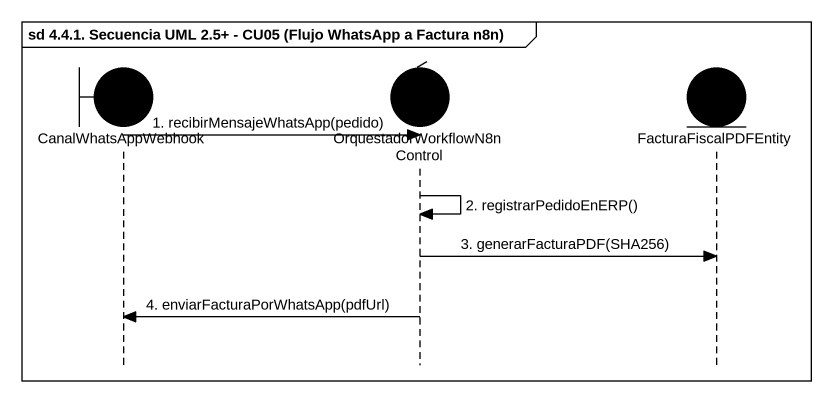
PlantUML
@startuml
mainframe sd 4.4.1. Secuencia UML 2.5+ - CU05 (Flujo WhatsApp a Factura n8n)
hide footbox
boundary CanalWhatsAppWebhook #000000
control "OrquestadorWorkflowN8nControl" as OrquestadorWorkflowN8nContro #000000
entity FacturaFiscalPDFEntity #000000

CanalWhatsAppWebhook -> OrquestadorWorkflowN8nContro : 1. recibirMensajeWhatsApp(pedido)
OrquestadorWorkflowN8nContro -> OrquestadorWorkflowN8nContro : 2. registrarPedidoEnERP()
OrquestadorWorkflowN8nContro -> FacturaFiscalPDFEntity : 3. generarFacturaPDF(SHA256)
OrquestadorWorkflowN8nContro -> CanalWhatsAppWebhook : 4. enviarFacturaPorWhatsApp(pdfUrl)
@enduml
